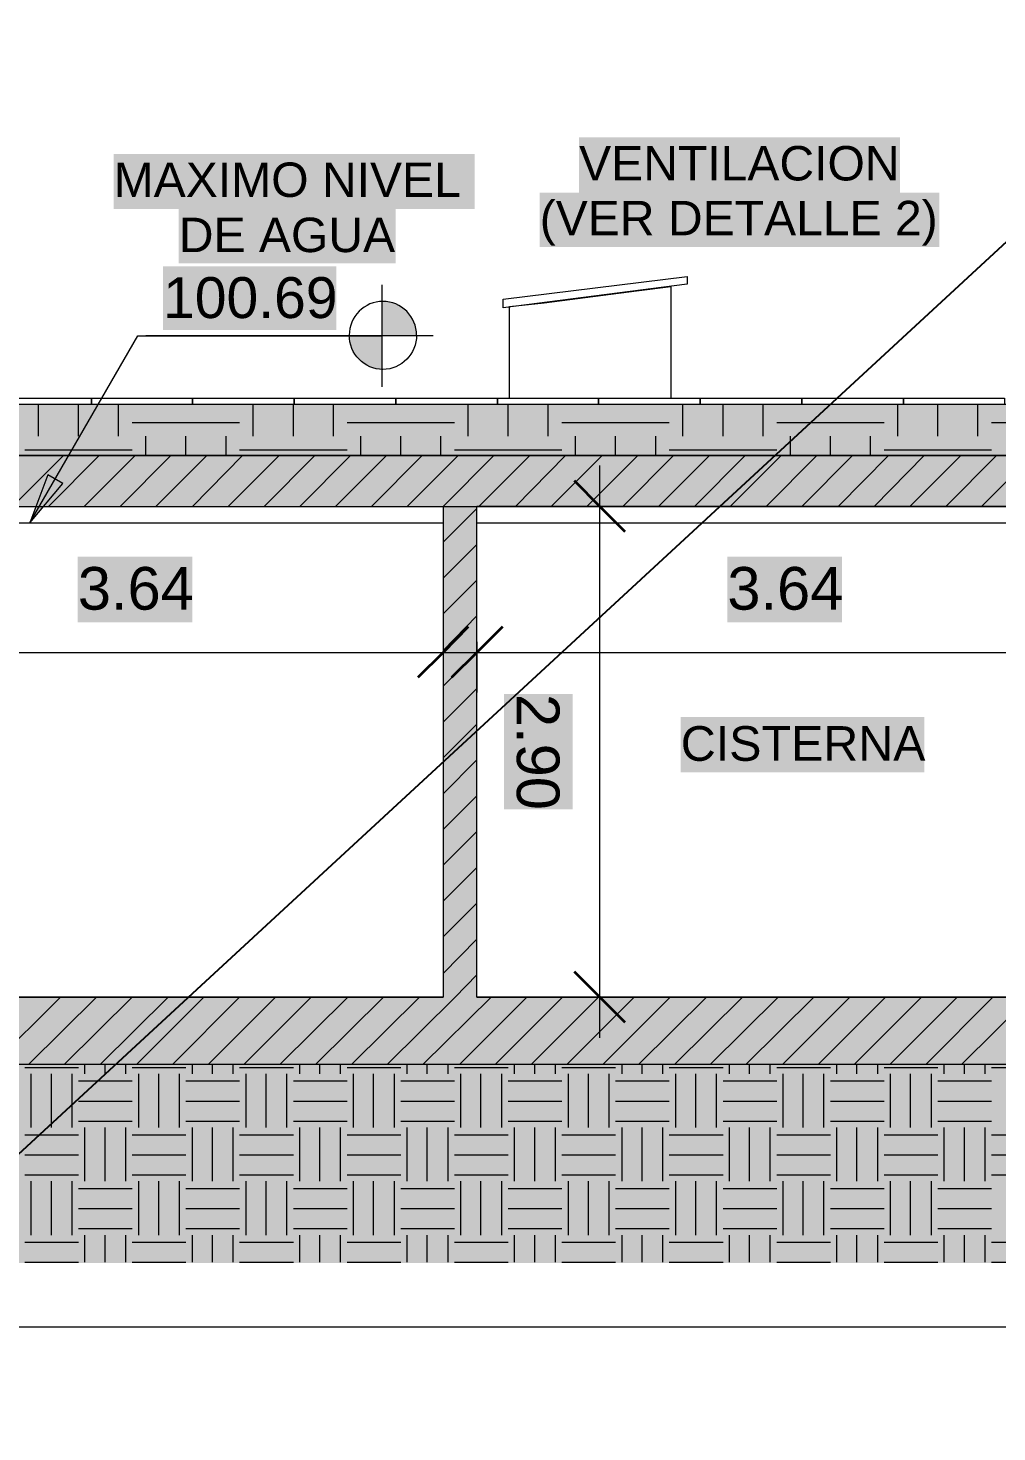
# Model space of a CAD drawing. Extents: x -187 to 52, y -9 to 65.
# Drawn here: x -125.65 to -119.92, y 44.52 to 52.81 of the extents above; entities that cross this region are included whole.
import ezdxf

# ---------------------------------------------------------------- set-up
doc = ezdxf.new("R2010")
doc.units = 0
doc.header["$MEASUREMENT"] = 0
for name, color, linetype in [('Cotas', 1, 'Continuous'), ('PDF4_Geometría', 7, 'Continuous'), ('PDF4_Texto', 7, 'Continuous')]:
    doc.layers.add(name, color=color, linetype=linetype)
doc.layers.add('PDF4_Rellenos sólidos', color=7, linetype='Continuous', true_color=0xffffff)
doc.styles.add('PDF Arial', font='arial.ttf')

msp = doc.modelspace()

# ---------------------------------------------------------------- hatches: boundary and pattern name
at = {"layer": 'PDF4_Rellenos sólidos', "transparency": 33554559}
for color, points in [(256, [(-122.3916, 52.1643), (-122.3916, 51.8387), (-120.497, 51.8387), (-120.497, 52.1643)]), (256, [(-125.1405, 52.0671), (-125.1405, 51.7414), (-123.0091, 51.7414), (-123.0091, 52.0671)]), (256, [(-122.6242, 51.8387), (-122.6242, 51.5173), (-120.2644, 51.5173), (-120.2644, 51.8387)]), (256, [(-124.7557, 51.7414), (-124.7557, 51.42), (-123.4743, 51.42), (-123.4743, 51.7414)]), (256, [(-124.8487, 51.4031), (-124.8487, 51.0267), (-123.8253, 51.0267), (-123.8253, 51.4031)]), (7, [(-123.3558, 51.0436), (-123.3601, 51.0436), (-123.3601, 51.0563), (-123.3643, 51.0563), (-123.3643, 51.0648), (-123.3685, 51.0648), (-123.3685, 51.0775), (-123.3728, 51.0775), (-123.3728, 51.0859), (-123.377, 51.0859), (-123.377, 51.0944), (-123.3812, 51.0944), (-123.3812, 51.1028), (-123.3897, 51.1113), (-123.3939, 51.1113), (-123.3939, 51.1198), (-123.4235, 51.1494), (-123.432, 51.1536), (-123.4446, 51.1663), (-123.47, 51.179), (-123.4827, 51.1832), (-123.4912, 51.1874), (-123.5039, 51.1916), (-123.5546, 51.1916), (-123.5546, 50.9929), (-123.3558, 50.9929)]), (7, [(-123.6054, 50.8026), (-123.5546, 50.7983), (-123.5546, 50.9929), (-123.7491, 50.9929), (-123.7491, 50.9675), (-123.7449, 50.9675), (-123.7449, 50.9421), (-123.7407, 50.9421), (-123.7407, 50.9294), (-123.7365, 50.9294), (-123.7365, 50.9168), (-123.7322, 50.9168), (-123.7322, 50.9041), (-123.728, 50.9041), (-123.728, 50.8914), (-123.7238, 50.8914), (-123.7111, 50.8787), (-123.7111, 50.8702), (-123.7068, 50.8702), (-123.6942, 50.8575), (-123.6942, 50.8491), (-123.6857, 50.8491), (-123.6815, 50.8449), (-123.673, 50.8406), (-123.6688, 50.8364), (-123.6603, 50.8322), (-123.6519, 50.8237), (-123.6392, 50.8195)]), (256, [(-130.6679, 50.5869), (-130.6679, 50.2866), (-117.4394, 50.2866), (-117.4394, 50.5869)]), (256, [(-130.6679, 50.2866), (-130.6679, 49.9864), (-117.4394, 49.9864), (-117.4394, 50.2866)]), (256, [(-123.1951, 49.9864), (-123.1951, 47.0894), (-122.9964, 47.0894), (-122.9964, 49.9864)]), (256, [(-125.352, 49.6903), (-125.352, 49.3012), (-124.6753, 49.3012), (-124.6753, 49.6903)]), (256, [(-121.5162, 49.6903), (-121.5162, 49.3012), (-120.8395, 49.3012), (-120.8395, 49.6903)]), (256, [(-122.8357, 48.8783), (-122.8357, 48.1975), (-122.4297, 48.1975), (-122.4297, 48.8783)]), (256, [(-121.7911, 48.743), (-121.7911, 48.4174), (-120.3532, 48.4174), (-120.3532, 48.743)]), (256, [(-134.5037, 47.0894), (-134.5037, 46.6919), (-117.1433, 46.6919), (-117.1433, 47.0894)]), (256, [(-134.5037, 46.6919), (-134.5037, 45.5204), (-117.1433, 45.5204), (-117.1433, 46.6919)])]:
    msp.add_hatch(color=color, dxfattribs=at).paths.add_polyline_path(points)

# ---------------------------------------------------------------- linework, layer by layer
at = {"layer": 'Cotas'}
msp.add_line((-185.3587, -8.8734), (-104.8625, 65.3914), dxfattribs=at)
at = {"layer": 'PDF4_Geometría', "lineweight": 9}
for points in [[(-123.5546, 50.6926), (-123.5546, 51.2931)], [(-122.8018, 50.6249), (-122.8018, 51.1663), (-122.5988, 51.1874), (-122.0533, 51.2593), (-121.8503, 51.2847), (-121.8503, 50.6249)], [(-121.8503, 51.1874), (-121.8503, 50.8872)], [(-125.6353, 49.8891), (-124.9967, 50.9929), (-123.5546, 50.9929)], [(-123.2543, 50.9929), (-124.9502, 50.9929)], [(-117.4394, 50.2866), (-130.6679, 50.2866)], [(-126.8321, 49.9864), (-123.1951, 49.9864), (-122.8949, 50.2866)], [(-125.7368, 49.9864), (-125.4365, 50.2866)], [(-125.5254, 49.9864), (-125.2251, 50.2866)], [(-125.3139, 49.9864), (-125.0136, 50.2866)], [(-125.1024, 49.9864), (-124.8022, 50.2866)], [(-124.891, 49.9864), (-124.5907, 50.2866)], [(-124.6753, 49.9864), (-124.3793, 50.2866)], [(-124.4639, 49.9864), (-124.1636, 50.2866)], [(-124.2524, 49.9864), (-123.9521, 50.2866)], [(-124.0409, 49.9864), (-123.7407, 50.2866)], [(-123.8295, 49.9864), (-123.5292, 50.2866)], [(-123.618, 49.9864), (-123.3178, 50.2866)], [(-123.4066, 49.9864), (-123.1063, 50.2866)], [(-122.9837, 49.9864), (-122.6834, 50.2866)], [(-122.768, 49.9864), (-122.472, 50.2866)], [(-122.5565, 49.9864), (-122.2563, 50.2866)], [(-122.3451, 49.9864), (-122.0448, 50.2866)], [(-122.269, 46.8484), (-122.269, 50.2274)], [(-122.1336, 49.9864), (-121.8334, 50.2866)], [(-121.9222, 49.9864), (-121.6219, 50.2866)], [(-121.7107, 49.9864), (-121.4105, 50.2866)], [(-121.4993, 49.9864), (-121.199, 50.2866)], [(-121.2878, 49.9864), (-120.9876, 50.2866)], [(-121.0764, 49.9864), (-120.7761, 50.2866)], [(-120.8607, 49.9864), (-120.5646, 50.2866)], [(-120.6492, 49.9864), (-120.3532, 50.2866)], [(-120.4378, 49.9864), (-120.1375, 50.2866)], [(-120.2263, 49.9864), (-119.9261, 50.2866)], [(-120.0149, 49.9864), (-119.7146, 50.2866)], [(-126.701, 49.9864), (-125.1151, 49.9864)], [(-124.6415, 49.9864), (-124.0071, 49.9864)], [(-123.5292, 49.9864), (-121.9433, 49.9864)], [(-123.1951, 49.7749), (-122.9964, 49.9737)], [(-119.3594, 49.9864), (-122.9964, 49.9864)], [(-122.3324, 49.9864), (-122.269, 49.9864), (-122.0321, 49.9864)], [(-121.4697, 49.9864), (-120.8353, 49.9864)], [(-120.3574, 49.9864), (-118.7715, 49.9864)], [(-123.1951, 49.5634), (-122.9964, 49.7622)], [(-123.1951, 49.352), (-122.9964, 49.5508)], [(-123.1951, 49.1363), (-122.9964, 49.3393)], [(-123.1951, 49.1871), (-123.1951, 49.1236), (-123.1951, 48.8868)], [(-122.9964, 49.1871), (-122.9964, 49.1236), (-122.9964, 48.8868)], [(-127.069, 49.1236), (-122.9541, 49.1236)], [(-123.2332, 49.1236), (-119.1183, 49.1236)], [(-123.1951, 48.9249), (-122.9964, 49.1279)], [(-123.1951, 48.7134), (-122.9964, 48.9122)], [(-123.1951, 48.502), (-122.9964, 48.7007)], [(-123.1951, 48.2905), (-122.9964, 48.4893)], [(-123.1951, 48.079), (-122.9964, 48.2778)], [(-123.1951, 47.8676), (-122.9964, 48.0664)], [(-123.1951, 47.6561), (-122.9964, 47.8549)], [(-123.1951, 47.4447), (-122.9964, 47.6434)], [(-123.1951, 47.229), (-122.9964, 47.432)], [(-123.525, 46.6919), (-123.1232, 47.0894), (-122.9964, 47.2205)], [(-126.8321, 47.0894), (-123.1951, 47.0894)], [(-125.8552, 46.6919), (-125.4535, 47.0894)], [(-125.6438, 46.6919), (-125.242, 47.0894)], [(-125.4323, 46.6919), (-125.0306, 47.0894)], [(-125.2209, 46.6919), (-124.8191, 47.0894)], [(-125.0052, 46.6919), (-124.6076, 47.0894)], [(-124.7937, 46.6919), (-124.3962, 47.0894)], [(-124.5823, 46.6919), (-124.1847, 47.0894)], [(-124.3708, 46.6919), (-123.9733, 47.0894)], [(-124.1594, 46.6919), (-123.7576, 47.0894)], [(-123.9479, 46.6919), (-123.5461, 47.0894)], [(-123.7365, 46.6919), (-123.3347, 47.0894)], [(-123.3135, 46.6919), (-122.9118, 47.0894)], [(-123.0979, 46.6919), (-122.7003, 47.0894)], [(-122.9964, 47.0894), (-119.3594, 47.0894)], [(-122.8864, 46.6919), (-122.4889, 47.0894)], [(-122.675, 46.6919), (-122.2774, 47.0894)], [(-122.4635, 46.6919), (-122.066, 47.0894)], [(-122.3324, 47.0894), (-122.269, 47.0894), (-122.0321, 47.0894)], [(-122.252, 46.6919), (-121.8545, 47.0894)], [(-122.0406, 46.6919), (-121.6388, 47.0894)], [(-121.8291, 46.6919), (-121.4274, 47.0894)], [(-121.6177, 46.6919), (-121.2159, 47.0894)], [(-121.4062, 46.6919), (-121.0045, 47.0894)], [(-121.1905, 46.6919), (-120.793, 47.0894)], [(-120.9791, 46.6919), (-120.5816, 47.0894)], [(-120.7676, 46.6919), (-120.3701, 47.0894)], [(-120.5562, 46.6919), (-120.1587, 47.0894)], [(-120.3447, 46.6919), (-119.9472, 47.0894)], [(-120.1333, 46.6919), (-119.7315, 47.0894)], [(-117.1433, 46.6919), (-126.4811, 46.6919), (-134.5037, 46.6919)], [(-138.1576, 45.1441), (-117.2025, 45.1441)]]:
    msp.add_lwpolyline(points, dxfattribs=at)
for points in [[(-122.8399, 51.1578), (-122.8399, 51.2086), (-121.753, 51.3439), (-121.753, 51.2974)], [(-125.8721, 50.5869), (-125.8721, 50.6249), (-125.2716, 50.6249), (-125.2716, 50.5869)], [(-125.2716, 50.5869), (-125.2716, 50.6249), (-124.6753, 50.6249), (-124.6753, 50.5869)], [(-124.6753, 50.5869), (-124.6753, 50.6249), (-124.0748, 50.6249), (-124.0748, 50.5869)], [(-124.0748, 50.5869), (-124.0748, 50.6249), (-123.4743, 50.6249), (-123.4743, 50.5869)], [(-123.4743, 50.5869), (-123.4743, 50.6249), (-122.8737, 50.6249), (-122.8737, 50.5869)], [(-122.8737, 50.5869), (-122.8737, 50.6249), (-122.2774, 50.6249), (-122.2774, 50.5869)], [(-122.2774, 50.5869), (-122.2774, 50.6249), (-121.6769, 50.6249), (-121.6769, 50.5869)], [(-121.6769, 50.5869), (-121.6769, 50.6249), (-121.0764, 50.6249), (-121.0764, 50.5869)], [(-121.0764, 50.5869), (-121.0764, 50.6249), (-120.4758, 50.6249), (-120.4758, 50.5869)], [(-120.4758, 50.5869), (-120.4758, 50.6249), (-119.8795, 50.6249), (-119.8795, 50.5869)], [(-125.6353, 49.8891), (-125.4408, 50.1217), (-125.5296, 50.1724)]]:
    msp.add_lwpolyline(points, close=True, dxfattribs=at)
msp.add_lwpolyline([(-123.3516, 50.9971, 0.414894), (-123.5504, 51.1959, 0.414894), (-123.7491, 50.9971)], format="xyb", dxfattribs=at)
at = {"layer": 'PDF4_Geometría', "lineweight": 20}
for points in [[(-117.2998, 50.6884), (-117.2364, 50.6884), (-117.2364, 50.4854), (-117.1433, 50.4854), (-117.1433, 49.9864), (-117.4394, 49.9864), (-119.1606, 49.9864), (-119.1606, 47.0894), (-117.4394, 47.0894), (-117.4394, 49.5381), (-117.1433, 49.5381), (-117.1433, 47.9902), (-117.0038, 47.9902), (-115.642, 47.9902), (-115.642, 48.5189), (-115.3417, 48.5189), (-115.3417, 47.9902), (-115.3417, 47.5885), (-117.0038, 47.5885), (-117.1433, 47.5885), (-117.1433, 47.0894), (-117.1433, 46.6919), (-134.5037, 46.6919)], [(-126.8321, 49.8891), (-123.1951, 49.8891)], [(-122.9964, 49.8891), (-119.3594, 49.8891)]]:
    msp.add_lwpolyline(points, dxfattribs=at)
at = {"layer": 'PDF4_Geometría', "color": 9, "lineweight": 9, "true_color": 0xc0c0c0}
msp.add_lwpolyline([(-117.4394, 50.2866), (-117.4394, 50.5869), (-130.6679, 50.5869), (-130.6679, 50.2866)], close=True, dxfattribs=at)
for points in [[(-125.5846, 50.4008), (-125.5846, 50.5869)], [(-125.3477, 50.4008), (-125.3477, 50.5869)], [(-125.1109, 50.4008), (-125.1109, 50.5869)], [(-124.3158, 50.4008), (-124.3158, 50.5869)], [(-124.079, 50.4008), (-124.079, 50.5869)], [(-123.8422, 50.4008), (-123.8422, 50.5869)], [(-123.0471, 50.4008), (-123.0471, 50.5869)], [(-122.8103, 50.4008), (-122.8103, 50.5869)], [(-122.5735, 50.4008), (-122.5735, 50.5869)], [(-121.7784, 50.4008), (-121.7784, 50.5869)], [(-121.5416, 50.4008), (-121.5416, 50.5869)], [(-121.3047, 50.4008), (-121.3047, 50.5869)], [(-120.5097, 50.4008), (-120.5097, 50.5869)], [(-120.2728, 50.4008), (-120.2728, 50.5869)], [(-120.036, 50.4008), (-120.036, 50.5869)], [(-125.0306, 50.4812), (-124.3962, 50.4812)], [(-123.7618, 50.4812), (-123.1275, 50.4812)], [(-122.4931, 50.4812), (-121.8587, 50.4812)], [(-121.2244, 50.4812), (-120.59, 50.4812)], [(-119.9557, 50.4812), (-119.3213, 50.4812)], [(-124.9502, 50.2866), (-124.9502, 50.4008)], [(-124.7134, 50.2866), (-124.7134, 50.4008)], [(-124.4765, 50.2866), (-124.4765, 50.4008)], [(-123.6815, 50.2866), (-123.6815, 50.4008)], [(-123.4446, 50.2866), (-123.4446, 50.4008)], [(-123.2078, 50.2866), (-123.2078, 50.4008)], [(-122.4128, 50.2866), (-122.4128, 50.4008)], [(-122.1759, 50.2866), (-122.1759, 50.4008)], [(-121.9391, 50.2866), (-121.9391, 50.4008)], [(-121.144, 50.2866), (-121.144, 50.4008)], [(-120.9072, 50.2866), (-120.9072, 50.4008)], [(-120.6704, 50.2866), (-120.6704, 50.4008)], [(-125.6649, 50.3205), (-125.0306, 50.3205)], [(-124.3962, 50.3205), (-123.7618, 50.3205)], [(-123.1275, 50.3205), (-122.4931, 50.3205)], [(-121.8587, 50.3205), (-121.2244, 50.3205)], [(-120.59, 50.3205), (-119.9557, 50.3205)], [(-117.1433, 46.6919), (-126.4811, 46.6919), (-134.5037, 46.6919)], [(-125.6649, 46.675), (-125.3477, 46.675)], [(-125.3097, 46.6369), (-125.3097, 46.6919)], [(-125.1913, 46.6369), (-125.1913, 46.6919)], [(-125.0686, 46.6369), (-125.0686, 46.6919)], [(-125.0306, 46.675), (-124.7134, 46.675)], [(-124.6753, 46.6369), (-124.6753, 46.6919)], [(-124.5569, 46.6369), (-124.5569, 46.6919)], [(-124.4343, 46.6369), (-124.4343, 46.6919)], [(-124.3962, 46.675), (-124.079, 46.675)], [(-124.0409, 46.6369), (-124.0409, 46.6919)], [(-123.9225, 46.6369), (-123.9225, 46.6919)], [(-123.7999, 46.6369), (-123.7999, 46.6919)], [(-123.7618, 46.675), (-123.4446, 46.675)], [(-123.4066, 46.6369), (-123.4066, 46.6919)], [(-123.2882, 46.6369), (-123.2882, 46.6919)], [(-123.1655, 46.6369), (-123.1655, 46.6919)], [(-123.1275, 46.675), (-122.8103, 46.675)], [(-122.7722, 46.6369), (-122.7722, 46.6919)], [(-122.6538, 46.6369), (-122.6538, 46.6919)], [(-122.5312, 46.6369), (-122.5312, 46.6919)], [(-122.4931, 46.675), (-122.1759, 46.675)], [(-122.1379, 46.6369), (-122.1379, 46.6919)], [(-122.0194, 46.6369), (-122.0194, 46.6919)], [(-121.8968, 46.6369), (-121.8968, 46.6919)], [(-121.8587, 46.675), (-121.5416, 46.675)], [(-121.5035, 46.6369), (-121.5035, 46.6919)], [(-121.3851, 46.6369), (-121.3851, 46.6919)], [(-121.2624, 46.6369), (-121.2624, 46.6919)], [(-121.2244, 46.675), (-120.9072, 46.675)], [(-120.8691, 46.6369), (-120.8691, 46.6919)], [(-120.7507, 46.6369), (-120.7507, 46.6919)], [(-120.6281, 46.6369), (-120.6281, 46.6919)], [(-120.59, 46.675), (-120.2728, 46.675)], [(-120.2348, 46.6369), (-120.2348, 46.6919)], [(-120.1164, 46.6369), (-120.1164, 46.6919)], [(-119.9937, 46.6369), (-119.9937, 46.6919)], [(-119.9557, 46.675), (-119.6385, 46.675)], [(-125.6269, 46.3197), (-125.6269, 46.6369)], [(-125.5084, 46.3197), (-125.5084, 46.6369)], [(-125.3858, 46.3197), (-125.3858, 46.6369)], [(-125.3477, 46.5946), (-125.0306, 46.5946)], [(-124.9925, 46.3197), (-124.9925, 46.6369)], [(-124.8741, 46.3197), (-124.8741, 46.6369)], [(-124.7514, 46.3197), (-124.7514, 46.6369)], [(-124.7134, 46.5946), (-124.3962, 46.5946)], [(-124.3581, 46.3197), (-124.3581, 46.6369)], [(-124.2397, 46.3197), (-124.2397, 46.6369)], [(-124.1171, 46.3197), (-124.1171, 46.6369)], [(-124.079, 46.5946), (-123.7618, 46.5946)], [(-123.7238, 46.3197), (-123.7238, 46.6369)], [(-123.6054, 46.3197), (-123.6054, 46.6369)], [(-123.4827, 46.3197), (-123.4827, 46.6369)], [(-123.4446, 46.5946), (-123.1275, 46.5946)], [(-123.0894, 46.3197), (-123.0894, 46.6369)], [(-122.971, 46.3197), (-122.971, 46.6369)], [(-122.8483, 46.3197), (-122.8483, 46.6369)], [(-122.8103, 46.5946), (-122.4931, 46.5946)], [(-122.455, 46.3197), (-122.455, 46.6369)], [(-122.3366, 46.3197), (-122.3366, 46.6369)], [(-122.214, 46.3197), (-122.214, 46.6369)], [(-122.1759, 46.5946), (-121.8587, 46.5946)], [(-121.8207, 46.3197), (-121.8207, 46.6369)], [(-121.7023, 46.3197), (-121.7023, 46.6369)], [(-121.5796, 46.3197), (-121.5796, 46.6369)], [(-121.5416, 46.5946), (-121.2244, 46.5946)], [(-121.1863, 46.3197), (-121.1863, 46.6369)], [(-121.0679, 46.3197), (-121.0679, 46.6369)], [(-120.9453, 46.3197), (-120.9453, 46.6369)], [(-120.9072, 46.5946), (-120.59, 46.5946)], [(-120.552, 46.3197), (-120.552, 46.6369)], [(-120.4335, 46.3197), (-120.4335, 46.6369)], [(-120.3109, 46.3197), (-120.3109, 46.6369)], [(-120.2728, 46.5946), (-119.9557, 46.5946)], [(-125.3477, 46.4762), (-125.0306, 46.4762)], [(-124.7134, 46.4762), (-124.3962, 46.4762)], [(-124.079, 46.4762), (-123.7618, 46.4762)], [(-123.4446, 46.4762), (-123.1275, 46.4762)], [(-122.8103, 46.4762), (-122.4931, 46.4762)], [(-122.1759, 46.4762), (-121.8587, 46.4762)], [(-121.5416, 46.4762), (-121.2244, 46.4762)], [(-120.9072, 46.4762), (-120.59, 46.4762)], [(-120.2728, 46.4762), (-119.9557, 46.4762)], [(-125.3477, 46.3578), (-125.0306, 46.3578)], [(-125.3097, 46.0026), (-125.3097, 46.3197)], [(-125.1913, 46.0026), (-125.1913, 46.3197)], [(-125.0686, 46.0026), (-125.0686, 46.3197)], [(-124.7134, 46.3578), (-124.3962, 46.3578)], [(-124.6753, 46.0026), (-124.6753, 46.3197)], [(-124.5569, 46.0026), (-124.5569, 46.3197)], [(-124.4343, 46.0026), (-124.4343, 46.3197)], [(-124.079, 46.3578), (-123.7618, 46.3578)], [(-124.0409, 46.0026), (-124.0409, 46.3197)], [(-123.9225, 46.0026), (-123.9225, 46.3197)], [(-123.7999, 46.0026), (-123.7999, 46.3197)], [(-123.4446, 46.3578), (-123.1275, 46.3578)], [(-123.4066, 46.0026), (-123.4066, 46.3197)], [(-123.2882, 46.0026), (-123.2882, 46.3197)], [(-123.1655, 46.0026), (-123.1655, 46.3197)], [(-122.8103, 46.3578), (-122.4931, 46.3578)], [(-122.7722, 46.0026), (-122.7722, 46.3197)], [(-122.6538, 46.0026), (-122.6538, 46.3197)], [(-122.5312, 46.0026), (-122.5312, 46.3197)], [(-122.1759, 46.3578), (-121.8587, 46.3578)], [(-122.1379, 46.0026), (-122.1379, 46.3197)], [(-122.0194, 46.0026), (-122.0194, 46.3197)], [(-121.8968, 46.0026), (-121.8968, 46.3197)], [(-121.5416, 46.3578), (-121.2244, 46.3578)], [(-121.5035, 46.0026), (-121.5035, 46.3197)], [(-121.3851, 46.0026), (-121.3851, 46.3197)], [(-121.2624, 46.0026), (-121.2624, 46.3197)], [(-120.9072, 46.3578), (-120.59, 46.3578)], [(-120.8691, 46.0026), (-120.8691, 46.3197)], [(-120.7507, 46.0026), (-120.7507, 46.3197)], [(-120.6281, 46.0026), (-120.6281, 46.3197)], [(-120.2728, 46.3578), (-119.9557, 46.3578)], [(-120.2348, 46.0026), (-120.2348, 46.3197)], [(-120.1164, 46.0026), (-120.1164, 46.3197)], [(-119.9937, 46.0026), (-119.9937, 46.3197)], [(-125.6649, 46.2775), (-125.3477, 46.2775)], [(-125.0306, 46.2775), (-124.7134, 46.2775)], [(-124.3962, 46.2775), (-124.079, 46.2775)], [(-123.7618, 46.2775), (-123.4446, 46.2775)], [(-123.1275, 46.2775), (-122.8103, 46.2775)], [(-122.4931, 46.2775), (-122.1759, 46.2775)], [(-121.8587, 46.2775), (-121.5416, 46.2775)], [(-121.2244, 46.2775), (-120.9072, 46.2775)], [(-120.59, 46.2775), (-120.2728, 46.2775)], [(-119.9557, 46.2775), (-119.6385, 46.2775)], [(-125.6649, 46.159), (-125.3477, 46.159)], [(-125.0306, 46.159), (-124.7134, 46.159)], [(-124.3962, 46.159), (-124.079, 46.159)], [(-123.7618, 46.159), (-123.4446, 46.159)], [(-123.1275, 46.159), (-122.8103, 46.159)], [(-122.4931, 46.159), (-122.1759, 46.159)], [(-121.8587, 46.159), (-121.5416, 46.159)], [(-121.2244, 46.159), (-120.9072, 46.159)], [(-120.59, 46.159), (-120.2728, 46.159)], [(-119.9557, 46.159), (-119.6385, 46.159)], [(-125.6649, 46.0406), (-125.3477, 46.0406)], [(-125.6269, 45.6854), (-125.6269, 46.0026)], [(-125.5084, 45.6854), (-125.5084, 46.0026)], [(-125.3858, 45.6854), (-125.3858, 46.0026)], [(-125.0306, 46.0406), (-124.7134, 46.0406)], [(-124.9925, 45.6854), (-124.9925, 46.0026)], [(-124.8741, 45.6854), (-124.8741, 46.0026)], [(-124.7514, 45.6854), (-124.7514, 46.0026)], [(-124.3962, 46.0406), (-124.079, 46.0406)], [(-124.3581, 45.6854), (-124.3581, 46.0026)], [(-124.2397, 45.6854), (-124.2397, 46.0026)], [(-124.1171, 45.6854), (-124.1171, 46.0026)], [(-123.7618, 46.0406), (-123.4446, 46.0406)], [(-123.7238, 45.6854), (-123.7238, 46.0026)], [(-123.6054, 45.6854), (-123.6054, 46.0026)], [(-123.4827, 45.6854), (-123.4827, 46.0026)], [(-123.1275, 46.0406), (-122.8103, 46.0406)], [(-123.0894, 45.6854), (-123.0894, 46.0026)], [(-122.971, 45.6854), (-122.971, 46.0026)], [(-122.8483, 45.6854), (-122.8483, 46.0026)], [(-122.4931, 46.0406), (-122.1759, 46.0406)], [(-122.455, 45.6854), (-122.455, 46.0026)], [(-122.3366, 45.6854), (-122.3366, 46.0026)], [(-122.214, 45.6854), (-122.214, 46.0026)], [(-121.8587, 46.0406), (-121.5416, 46.0406)], [(-121.8207, 45.6854), (-121.8207, 46.0026)], [(-121.7023, 45.6854), (-121.7023, 46.0026)], [(-121.5796, 45.6854), (-121.5796, 46.0026)], [(-121.2244, 46.0406), (-120.9072, 46.0406)], [(-121.1863, 45.6854), (-121.1863, 46.0026)], [(-121.0679, 45.6854), (-121.0679, 46.0026)], [(-120.9453, 45.6854), (-120.9453, 46.0026)], [(-120.59, 46.0406), (-120.2728, 46.0406)], [(-120.552, 45.6854), (-120.552, 46.0026)], [(-120.4335, 45.6854), (-120.4335, 46.0026)], [(-120.3109, 45.6854), (-120.3109, 46.0026)], [(-119.9557, 46.0406), (-119.6385, 46.0406)], [(-125.3477, 45.9603), (-125.0306, 45.9603)], [(-124.7134, 45.9603), (-124.3962, 45.9603)], [(-124.079, 45.9603), (-123.7618, 45.9603)], [(-123.4446, 45.9603), (-123.1275, 45.9603)], [(-122.8103, 45.9603), (-122.4931, 45.9603)], [(-122.1759, 45.9603), (-121.8587, 45.9603)], [(-121.5416, 45.9603), (-121.2244, 45.9603)], [(-120.9072, 45.9603), (-120.59, 45.9603)], [(-120.2728, 45.9603), (-119.9557, 45.9603)], [(-125.3477, 45.8419), (-125.0306, 45.8419)], [(-124.7134, 45.8419), (-124.3962, 45.8419)], [(-124.079, 45.8419), (-123.7618, 45.8419)], [(-123.4446, 45.8419), (-123.1275, 45.8419)], [(-122.8103, 45.8419), (-122.4931, 45.8419)], [(-122.1759, 45.8419), (-121.8587, 45.8419)], [(-121.5416, 45.8419), (-121.2244, 45.8419)], [(-120.9072, 45.8419), (-120.59, 45.8419)], [(-120.2728, 45.8419), (-119.9557, 45.8419)], [(-125.3477, 45.7234), (-125.0306, 45.7234)], [(-125.3097, 45.5247), (-125.3097, 45.6854)], [(-125.1913, 45.5247), (-125.1913, 45.6854)], [(-125.0686, 45.5247), (-125.0686, 45.6854)], [(-124.7134, 45.7234), (-124.3962, 45.7234)], [(-124.6753, 45.5247), (-124.6753, 45.6854)], [(-124.5569, 45.5247), (-124.5569, 45.6854)], [(-124.4343, 45.5247), (-124.4343, 45.6854)], [(-124.079, 45.7234), (-123.7618, 45.7234)], [(-124.0409, 45.5247), (-124.0409, 45.6854)], [(-123.9225, 45.5247), (-123.9225, 45.6854)], [(-123.7999, 45.5247), (-123.7999, 45.6854)], [(-123.4446, 45.7234), (-123.1275, 45.7234)], [(-123.4066, 45.5247), (-123.4066, 45.6854)], [(-123.2882, 45.5247), (-123.2882, 45.6854)], [(-123.1655, 45.5247), (-123.1655, 45.6854)], [(-122.8103, 45.7234), (-122.4931, 45.7234)], [(-122.7722, 45.5247), (-122.7722, 45.6854)], [(-122.6538, 45.5247), (-122.6538, 45.6854)], [(-122.5312, 45.5247), (-122.5312, 45.6854)], [(-122.1759, 45.7234), (-121.8587, 45.7234)], [(-122.1379, 45.5247), (-122.1379, 45.6854)], [(-122.0194, 45.5247), (-122.0194, 45.6854)], [(-121.8968, 45.5247), (-121.8968, 45.6854)], [(-121.5416, 45.7234), (-121.2244, 45.7234)], [(-121.5035, 45.5247), (-121.5035, 45.6854)], [(-121.3851, 45.5247), (-121.3851, 45.6854)], [(-121.2624, 45.5247), (-121.2624, 45.6854)], [(-120.9072, 45.7234), (-120.59, 45.7234)], [(-120.8691, 45.5247), (-120.8691, 45.6854)], [(-120.7507, 45.5247), (-120.7507, 45.6854)], [(-120.6281, 45.5247), (-120.6281, 45.6854)], [(-120.2728, 45.7234), (-119.9557, 45.7234)], [(-120.2348, 45.5247), (-120.2348, 45.6854)], [(-120.1164, 45.5247), (-120.1164, 45.6854)], [(-119.9937, 45.5247), (-119.9937, 45.6854)], [(-125.6649, 45.6431), (-125.3477, 45.6431)], [(-125.0306, 45.6431), (-124.7134, 45.6431)], [(-124.3962, 45.6431), (-124.079, 45.6431)], [(-123.7618, 45.6431), (-123.4446, 45.6431)], [(-123.1275, 45.6431), (-122.8103, 45.6431)], [(-122.4931, 45.6431), (-122.1759, 45.6431)], [(-121.8587, 45.6431), (-121.5416, 45.6431)], [(-121.2244, 45.6431), (-120.9072, 45.6431)], [(-120.59, 45.6431), (-120.2728, 45.6431)], [(-119.9557, 45.6431), (-119.6385, 45.6431)], [(-125.6649, 45.5247), (-125.3477, 45.5247)], [(-125.0306, 45.5247), (-124.7134, 45.5247)], [(-124.3962, 45.5247), (-124.079, 45.5247)], [(-123.7618, 45.5247), (-123.4446, 45.5247)], [(-123.1275, 45.5247), (-122.8103, 45.5247)], [(-122.4931, 45.5247), (-122.1759, 45.5247)], [(-121.8587, 45.5247), (-121.5416, 45.5247)], [(-121.2244, 45.5247), (-120.9072, 45.5247)], [(-120.59, 45.5247), (-120.2728, 45.5247)], [(-119.9557, 45.5247), (-119.6385, 45.5247)]]:
    msp.add_lwpolyline(points, dxfattribs=at)
at = {"layer": 'PDF4_Geometría', "lineweight": 35}
for points in [[(-122.4212, 50.1386), (-122.269, 49.9864), (-122.1209, 49.8383)], [(-123.0471, 49.2759), (-123.1951, 49.1236), (-123.3431, 48.9756)], [(-122.8441, 49.2759), (-122.9964, 49.1236), (-123.1444, 48.9756)], [(-122.4212, 47.2417), (-122.269, 47.0894), (-122.1209, 46.9414)]]:
    msp.add_lwpolyline(points, dxfattribs=at)
at = {"layer": 'PDF4_Geometría', "lineweight": 20}
for points in [[(-126.8321, 47.0894), (-126.8321, 49.9864), (-123.1951, 49.9864), (-123.1951, 47.0894)], [(-122.9964, 47.0894), (-122.9964, 49.9864), (-119.3594, 49.9864), (-119.3594, 47.0894)]]:
    msp.add_lwpolyline(points, close=True, dxfattribs=at)
at = {"layer": 'PDF4_Geometría', "lineweight": 9}
for points in [[(-123.5504, 50.7941), (-123.6603, 50.7941), (-123.7491, 50.8872), (-123.7491, 50.9971)], [(-123.3516, 50.9971), (-123.3516, 50.8872), (-123.4404, 50.7941), (-123.5504, 50.7941)]]:
    msp.add_open_spline(points, degree=3, dxfattribs=at)
at = {"layer": 'PDF4_Rellenos sólidos', "color": 7, "lineweight": 9, "transparency": 33554559}
msp.add_solid([(-125.6353, 49.8891), (-125.4408, 50.1217), (-125.5296, 50.1724)], dxfattribs=at)

# ---------------------------------------------------------------- texts
at = {"layer": 'PDF4_Texto', "attachment_point": 7, "style": 'PDF Arial'}
for s, insert, char_height in [('VENTILACION', (-122.3915, 51.9071), 0.203205), ('MAXIMO NIVEL', (-125.1404, 51.8098), 0.203205), ('(VER DETALLE 2)', (-122.6241, 51.5252), 0.203205), ('DE AGUA', (-124.7556, 51.4842), 0.2032), ('100.69', (-124.8486, 51.0945), 0.24117), ('3.64', (-125.3519, 49.3729), 0.25199), ('3.64', (-121.5161, 49.3729), 0.25199), ('CISTERNA', (-121.791, 48.4815), 0.20459)]:
    msp.add_mtext(s, dxfattribs=dict(at, insert=insert, char_height=char_height))
at = {"layer": 'PDF4_Texto', "insert": (-122.763, 48.8795), "char_height": 0.25199, "attachment_point": 7, "rotation": 270, "style": 'PDF Arial'}
msp.add_mtext('2.90', dxfattribs=at)

doc.saveas('drawing.dxf')
